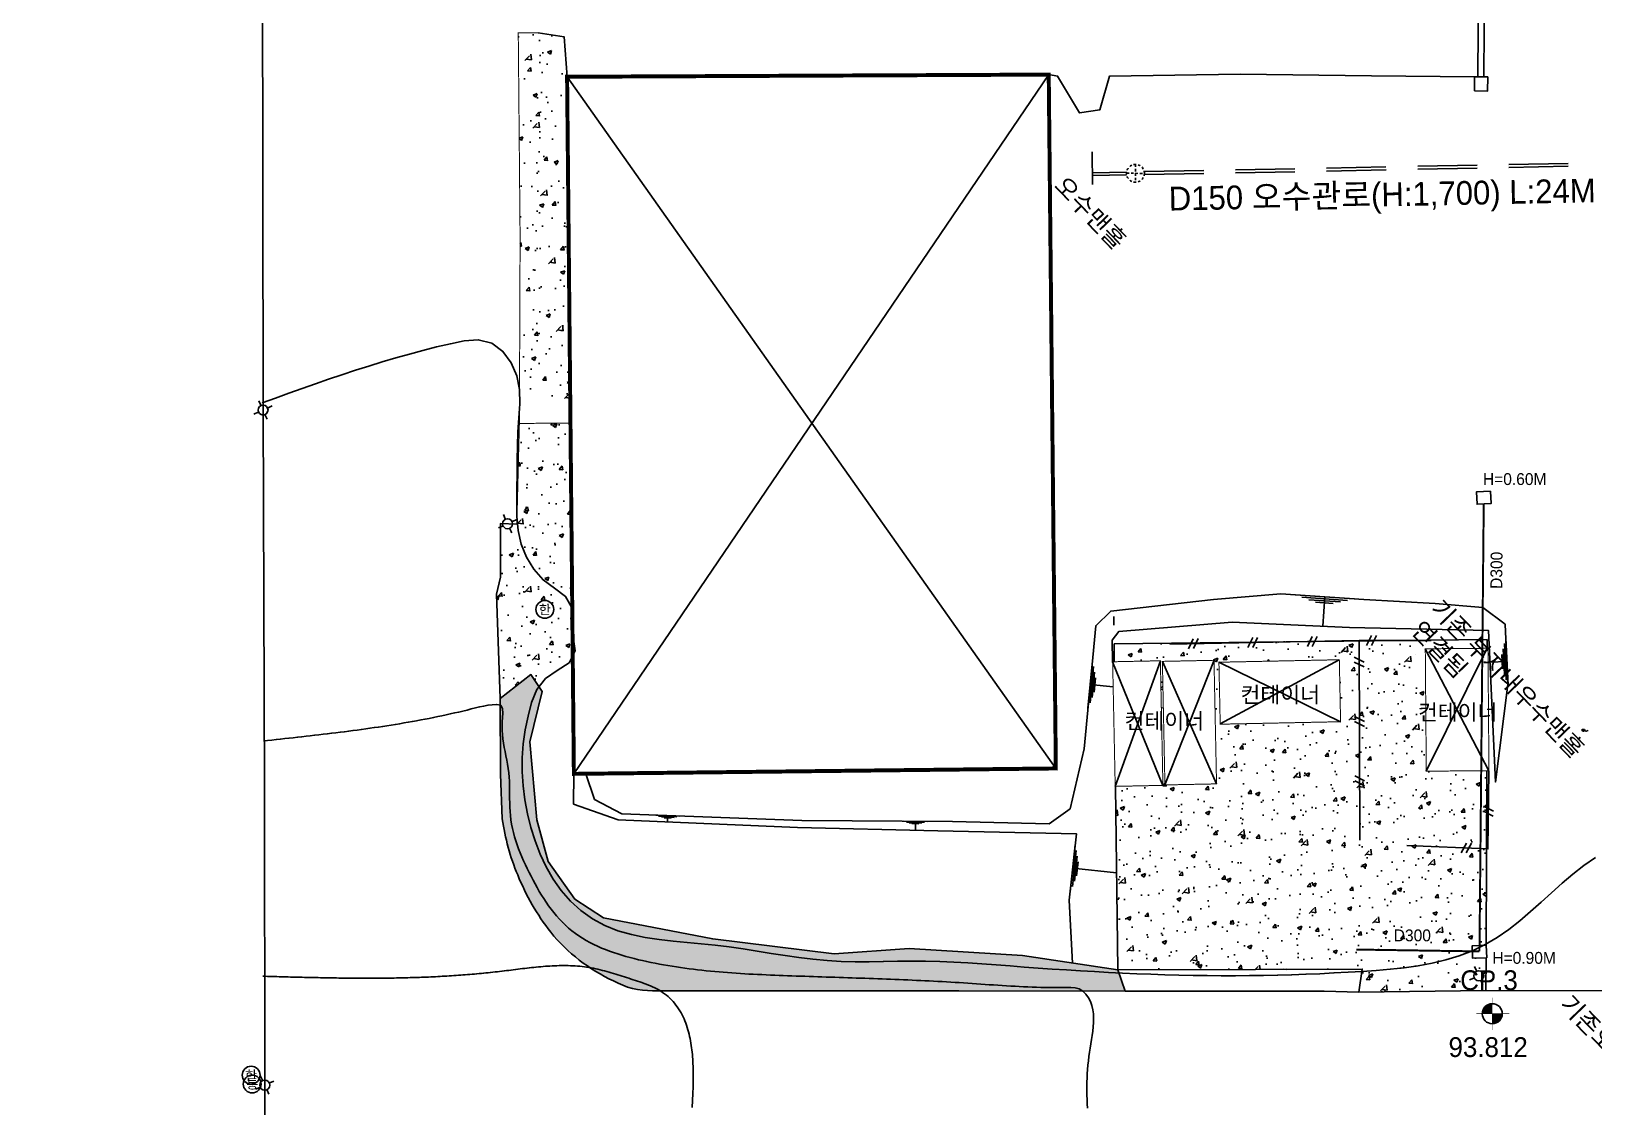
# Model space of a CAD drawing. Header units: millimetres. Extents: x 215164 to 215376, y 463028 to 463188.
# Drawn here: x 215164.7 to 215243.6, y 463064.2 to 463118.6 of the extents above; entities that cross this region are included whole.
import ezdxf
from ezdxf.enums import TextEntityAlignment as Align

# ---------------------------------------------------------------- set-up
doc = ezdxf.new("R2010")
doc.units = ezdxf.units.MM
doc.header["$MEASUREMENT"] = 0
for name, pattern in [('DASHED2', [0.375, 0.25, -0.125]), ('HIDDEN2', [0.1875, 0.125, -0.0625]), ('HIDDEN_2', [4.6, 3, -1.6])]:
    doc.linetypes.add(name, pattern=pattern)
for name, color, linetype in [('1M(48)', 252, 'Continuous'), ("CON'C(31)", 252, 'Continuous'), ('HID', 3, 'HIDDEN2'), ('TEX', 4, 'Continuous'), ('TEXT', 252, 'Continuous'), ('WALL', 2, 'Continuous'), ('가로등(32)', 252, 'Continuous'), ('경사면(8)', 252, 'Continuous'), ('도근점(1)', 252, 'Continuous'), ('도시가스맨홀(50)', 50, 'Continuous'), ('아스팔트도로(1)', 252, 'Continuous'), ('오수관로', 4, 'HIDDEN_2'), ('우수맨홀(42)', 42, 'Continuous'), ('조경석해치(8)', 252, 'Continuous'), ('조립식건물(40)', 252, 'Continuous'), ('컨테이너(4)', 252, 'Continuous'), ('콘크리트수로(5)', 252, 'Continuous'), ('통신맨홀(4)', 4, 'Continuous'), ('한전맨홀(1)', 1, 'Continuous'), ('휀스(70)', 252, 'Continuous')]:
    doc.layers.add(name, color=color, linetype=linetype)
doc.styles.add('돋음', font='Dotum.ttf')
doc.styles.add('돋음체', font='DotumChe.TTF')
pattern_1 = [(50, (0, 0), (2.151780548, -0.188256405), [0.225, -2.475]), (355, (0, 0), (-0.416254001, 2.256576401), [0.18, -1.98]), (100.45144446, (0.1793, -0.0157), (1.73552654, 2.068319973), [0.191220576, -2.103426336]), (46.1842, (0, 0.6), (3.201723992, -0.496557842), [0.3375, -3.7125]), (96.6356355, (0.2668, 0.5586), (2.803985837, 2.922355802), [0.286831026, -3.15514128]), (351.184164, (0, 0.6), (2.803985835, 2.9223558), [0.27, -2.970000003]), (21, (0.3, 0.45), (1.7907211564, -1.207856672), [0.225, -2.475]), (326, (0.3, 0.45), (0.729945996, 2.175450135), [0.18, -1.98]), (71.45144474, (0.4492, 0.3493), (2.52066713, 0.967593458), [0.19122057, -2.103426336]), (37.5, (0, 0), (0.036479566, 0.9986815615), [0, -1.956, 0, -2.01, 0, -1.9875]), (7.5, (0, 0), (0.7892086123, 1.1832351356), [0, -1.146, 0, -1.911, 0, -0.7575]), (327.5, (-0.669, 0), (1.6014673085, -0.0676646152), [0, -0.75, 0, -2.34, 0, -3.105]), (317.5, (-0.969, 0), (1.749558508, 0.300314947), [0, -0.975, 0, -1.554, 0, -2.205])]

# ---------------------------------------------------------------- blocks, each defined once
blk = doc.blocks.new('P')
at = {"layer": '휀스(70)', "linetype": 'Continuous'}
for points in [[(-0.25, -0.25), (0, 0.25)], [(0, -0.25), (0.25, 0.25)]]:
    blk.add_lwpolyline(points, dxfattribs=at)
blk = doc.blocks.new('F')
at = {"layer": '가로등(32)'}
for p, q in [((-0.19, 0.42), (-0.35, 0.77)), ((0.42, 0.19), (0.77, 0.35)), ((-0.42, -0.19), (-0.77, -0.35)), ((0.19, -0.42), (0.35, -0.77))]:
    blk.add_line(p, q, dxfattribs=at)
blk.add_circle((0, 0), 0.42, dxfattribs=at)
blk = doc.blocks.new('e-')
at = {"layer": '한전맨홀(1)'}
blk.add_circle((0, 0), 0.75, dxfattribs=at)
at = {"layer": '한전맨홀(1)', "style": '돋음체'}
blk.add_text('한', height=0.8, rotation=0.4266, dxfattribs=at).set_placement((0, 0), align=Align.MIDDLE)
blk = doc.blocks.new('t-')
at = {"layer": '통신맨홀(4)'}
blk.add_circle((0, 0), 0.75, dxfattribs=at)
at = {"layer": '통신맨홀(4)', "style": '돋음체'}
blk.add_text('통', height=0.8, dxfattribs=at).set_placement((0.01, 0.01), align=Align.MIDDLE)
blk = doc.blocks.new('A$C483728D8')
at = {"layer": '도근점(1)', "const_width": 0.02}
for points in [[(0.803, 0), (0.803, 1.635)], [(1.659, 0.822), (0, 0.822)]]:
    blk.add_lwpolyline(points, dxfattribs=at)
at = {"layer": '도근점(1)', "const_width": 0.506}
for points in [[(0.803, 1.075, 0.414214), (0.55, 0.822, 1)], [(0.803, 0.569, 0.414214), (1.056, 0.822, 1)]]:
    blk.add_lwpolyline(points, format="xyb", dxfattribs=at)
at = {"layer": '도근점(1)'}
blk.add_circle((0.803, 0.822), 0.506, dxfattribs=at)
blk = doc.blocks.new('A$C3eb1137b')
at = {"color": 210}
blk.add_ellipse((22.342, -28.34), major_axis=(-0.0749, -0.0008), ratio=0.639371, dxfattribs=at)
blk.add_ellipse((22.492, -28.339), major_axis=(-0.0749, -0.0008), ratio=0.639371, start_param=0, end_param=3.138705, dxfattribs=at)
at = {"layer": 'HID'}
for p, q in [((-0.45, 0.012), (0.45, -0.012)), ((0.012, 0.45), (-0.012, -0.45))]:
    blk.add_line(p, q, dxfattribs=at)
at = {"layer": 'HID', "color": 2}
blk.add_circle((0, 0), 0.45, dxfattribs=at)
at = {"layer": 'WALL'}
blk.add_line((-2.185, 1.111), (-2.168, -0.537), dxfattribs=at)
at = {"layer": '오수관로'}
for p, q in [((-2.174, 0.053), (-0.451, 0.07)), ((0.449, 0.08), (23.374, 0.314)), ((0.451, -0.07), (23.376, 0.164)), ((-2.173, -0.097), (-0.449, -0.08))]:
    blk.add_line(p, q, dxfattribs=at)
at = {"layer": 'TEX', "color": 1, "ltscale": 1.2, "style": '돋음'}
for s, p in [('오수맨홀', (-4.169, -0.633)), ('기존 부지내우수맨홀', (14.613, -22.192)), ('연결됨', (13.642, -23.256)), ('기존오수맨홀', (20.957, -42.219))]:
    blk.add_text(s, height=0.9, rotation=313.42948, dxfattribs=at).set_placement(p)
at = {"layer": 'TEXT', "color": 3, "style": '돋음'}
blk.add_text('D150 오수관로(H:1,700) L:24M', height=1.2, rotation=0.58568, dxfattribs=at).set_placement((1.674, -1.899))

msp = doc.modelspace()

# ---------------------------------------------------------------- hatches: boundary and pattern name
at = {"layer": "CON'C(31)"}
h = msp.add_hatch(dxfattribs=at)
h.set_pattern_fill('AR-CONC', color=256, scale=0.3)
h.set_pattern_definition(pattern_1)
h.paths.add_polyline_path([(215191.776, 463116.254), (215191.636, 463118.27), (215190.317, 463118.473), (215189.311, 463118.472), (215189.334, 463115.967), (215189.404, 463108.146), (215189.374, 463100.47), (215189.378, 463100.453), (215189.382, 463100), (215191.934, 463100)])
h.paths.add_polyline_path([(215191.946, 463098.769), (215189.368, 463098.744), (215189.247, 463093.891), (215189.299, 463093.345), (215189.464, 463092.653), (215189.728, 463091.993), (215190.095, 463091.385), (215190.567, 463090.853), (215191.133, 463090.423), (215191.703, 463089.998), (215192.038, 463089.391)])
h.paths.add_polyline_path([(215191.703, 463089.998), (215191.133, 463090.423), (215190.567, 463090.853), (215190.095, 463091.385), (215189.728, 463091.993), (215189.464, 463092.653), (215189.299, 463093.345), (215189.247, 463093.891), (215189.241, 463093.665), (215189.023, 463093.672, -1), (215188.52, 463093.688), (215188.411, 463093.691), (215188.411, 463090.989), (215188.211, 463090.132), (215188.406, 463084.856), (215189.953, 463086.063), (215190.357, 463085.45), (215190.69, 463085.872), (215191.279, 463086.27), (215191.878, 463086.653), (215192.061, 463087.017), (215192.038, 463089.391)])
h.paths.add_polyline_path([(215191.102, 463089.355, -1), (215190.202, 463089.355, -1)], flags=16)
h.paths.add_polyline_path([(215190.19, 463088.941), (215191.119, 463088.947), (215191.113, 463089.77), (215190.184, 463089.763)], flags=24)
h = msp.add_hatch(dxfattribs=at)
h.set_pattern_fill('AR-CONC', color=256, scale=0.3)
h.set_pattern_definition(pattern_1)
h.paths.add_polyline_path([(215231.915, 463071.192), (215231.74, 463070.025), (215238.159, 463070.113), (215238.05, 463070.851, -0.998051), (215237.546, 463070.852, -0.806707), (215238.027, 463070.956), (215238.162, 463071.018), (215238.165, 463071.763), (215237.487, 463071.736), (215237.463, 463072.362), (215238.168, 463072.39), (215238.202, 463081.209), (215235.15, 463081.184), (215235.1, 463087.365), (215238.226, 463087.39), (215238.228, 463087.828), (215228.174, 463087.715), (215223.517, 463087.626), (215223.397, 463087.373), (215223.147, 463087.369), (215222.019, 463087.646), (215219.387, 463087.616), (215219.397, 463086.712), (215221.726, 463086.76), (215221.855, 463080.468), (215219.468, 463080.419), (215219.572, 463071.144), (215226.523, 463071.164)])
h.paths.add_polyline_path([(215224.562, 463080.543), (215221.956, 463080.49), (215221.828, 463086.73), (215224.434, 463086.784)], flags=16)
h.paths.add_polyline_path([(215224.747, 463083.557), (215224.682, 463086.687), (215230.76, 463086.812), (215230.824, 463083.682)], flags=16)
h.paths.add_polyline_path([(215236.598, 463069.833), (215240.351, 463069.833), (215240.351, 463071.415), (215236.598, 463071.415)], flags=9)
h.paths.add_polyline_path([(215234.261, 463083.426), (215239.205, 463083.426), (215239.205, 463084.918), (215234.261, 463084.918)], flags=9)
h.paths.add_polyline_path([(215225.305, 463084.31), (215230.249, 463084.31), (215230.249, 463085.802), (215225.305, 463085.802)], flags=8)
h.paths.add_polyline_path([(215219.451, 463082.984), (215224.394, 463082.984), (215224.394, 463084.476), (215219.451, 463084.476)], flags=25)
at = {"layer": '조경석해치(8)'}
h = msp.add_hatch(dxfattribs=at)
h.set_pattern_fill('GRAVEL', color=256, scale=2)
h.set_pattern_definition([(228.012787504, (1.44, 2), (-16, -18), [0.269072, -26.638176094]), (184.969740728, (1.26, 1.8), (24, 2), [0.461736, -45.7118495225]), (132.510447078, (0.8, 1.76), (20, -22), [0.325576, -32.232065192]), (267.273689006, (0.02, 1.26), (2, 40), [0.420476, -41.627116083]), (292.833654178, (0, 0.84), (-10, 24), [0.41231, -40.818746256]), (357.273689006, (0.16, 0.46), (-40, 2), [0.420476, -41.627116083]), (37.694240467, (0.58, 0.44), (-26, -20), [0.556058, -55.049697098]), (72.255328375, (1.02, 0.78), (14, 44), [0.524976, -51.972642994]), (121.429565615, (1.18, 1.28), (-16, 26), [0.4219, -41.7681462195]), (175.23635831, (0.96, 1.64), (22, -2), [0.481664, -23.6015251576]), (222.397437798, (0.48, 1.68), (-24, -22), [0.622896, -61.6667500096]), (138.814074834, (2, 1.24), (-14, 12), [0.212602, -21.0476896255]), (171.46923439, (1.84, 1.38), (26, -4), [0.404474, -40.043022832]), (225, (1.44, 1.44), (-2e-16, -2), [0.282842, -2.545585125]), (203.198590514, (1.3, 1.68), (10, 4), [0.152316, -15.079230212]), (291.80140949, (1.16, 1.62), (-2, 6), [0.215406, -10.554923614]), (30.96375653, (1.24, 1.42), (6, 4), [0.349858, -11.31204579]), (161.56505118, (1.54, 1.6), (4, -2), [0.252982, -6.07157332]), (16.389540334, (0, 1.62), (20, 6), [0.3544, -35.085690293]), (70.346175942, (0.34, 1.72), (-8.000000000002, -22.000000000007), [0.297322, -29.434815495]), (293.198590514, (1.54, 2), (-4, 10), [0.30463, -14.926916212]), (343.610459666, (1.66, 1.72), (-20, 6), [0.3544, -35.085690293]), (339.44395478, (0, 0.38), (-10, 4), [0.34176, -16.746247491]), (294.77514057, (0.32, 0.26), (-10, 22), [0.286356, -28.3492861266]), (66.801409486, (1.56, 0), (4, 10), [0.30463, -14.926916212]), (17.354024636, (1.68, 0.28), (-26, -8), [0.335262, -33.1908472285]), (69.44395478, (0.58, 0), (-4, -10), [0.17088, -16.917127491]), (101.30993247, (1.44, 0), (-2, 8), [0.10198, -10.096059027]), (165.96375653, (1.42, 0.1), (6, -2), [0.41231, -7.833901251]), (186.009005957, (1.02, 0.2), (20, 2), [0.3821, -37.827846349]), (303.69006753, (1.24, 1.24), (-2, 4), [0.288444, -6.922658551]), (353.157226587, (1.4, 1), (34, -4), [0.503588, -49.855125248]), (60.9453959, (1.9, 0.94), (-8, -14), [0.205912, -20.385348282]), (90, (2, 1.12), (-2, 2), [0.12, -1.88]), (120.256437164, (0.98, 0.26), (8, -14), [0.277848, -27.507039979]), (48.012787504, (0.84, 0.5), (16, 18), [0.538144, -26.369104094]), (0, (1.2, 0.9), (2, 2), [0.52, -1.48]), (325.30484647, (1.72, 0.9), (20, -14), [0.316228, -31.306548602]), (254.0546041, (1.98, 0.72), (-2, -8), [0.291204, -14.2690157786]), (207.645975364, (1.9, 0.44), (-38, -20), [0.47413, -46.9389483645]), (175.42607874, (1.48, 0.22), (-26, 2), [0.501598, -49.658146816])])
h.paths.add_polyline_path([(215199.133, 463072.71), (215193.621, 463073.778), (215192.171, 463074.714), (215190.827, 463076.617), (215190.251, 463078.723), (215189.89, 463082.664), (215190.518, 463085.205), (215189.953, 463086.063), (215188.406, 463084.856), (215188.421, 463081.032), (215188.507, 463078.779, 0.065565), (215189.283, 463075.947, 0.069065), (215190.949, 463073.053, 0.113814), (215194.117, 463070.595, 0.13394), (215196.095, 463070.097), (215197.071, 463070.097), (215202.828, 463070.096), (215211.55, 463070.096), (215219.948, 463070.072), (215219.572, 463071.144), (215214.765, 463071.87), (215209.047, 463072.23), (215205.265, 463071.968)])

# ---------------------------------------------------------------- linework, layer by layer
at = {"layer": '1M(48)'}
for points, elevation in [([(215176.387, 463099.785), (215177.056, 463100.028), (215177.056, 463100.028), (215177.726, 463100.269), (215177.726, 463100.269), (215178.396, 463100.509), (215178.396, 463100.509), (215179.067, 463100.746), (215179.067, 463100.746), (215179.739, 463100.979), (215179.739, 463100.979), (215180.413, 463101.208), (215180.413, 463101.208), (215181.089, 463101.431), (215181.089, 463101.431), (215181.767, 463101.647), (215181.767, 463101.647), (215182.447, 463101.857), (215182.447, 463101.857), (215183.13, 463102.058), (215183.13, 463102.058), (215183.815, 463102.251), (215183.815, 463102.251), (215184.502, 463102.435), (215184.502, 463102.435), (215185.192, 463102.609), (215185.192, 463102.609), (215185.884, 463102.774), (215185.884, 463102.774), (215186.581, 463102.919), (215186.581, 463102.919), (215187.289, 463102.975), (215187.289, 463102.975), (215187.975, 463102.808), (215187.975, 463102.808), (215188.538, 463102.378), (215188.538, 463102.378), (215188.951, 463101.801), (215188.951, 463101.801), (215189.232, 463101.148), (215189.232, 463101.148), (215189.378, 463100.453), (215189.378, 463100.453), (215189.384, 463099.742), (215189.384, 463099.742), (215189.334, 463099.032), (215189.334, 463099.032), (215189.293, 463098.322), (215189.293, 463098.322), (215189.269, 463097.611), (215189.269, 463097.611), (215189.256, 463096.899), (215189.256, 463096.899), (215189.25, 463096.188), (215189.25, 463096.188), (215189.244, 463095.476), (215189.244, 463095.476), (215189.233, 463094.764), (215189.233, 463094.764), (215189.231, 463094.053), (215189.231, 463094.053), (215189.299, 463093.345), (215189.299, 463093.345), (215189.464, 463092.653), (215189.464, 463092.653), (215189.728, 463091.993), (215189.728, 463091.993), (215190.095, 463091.385), (215190.095, 463091.385), (215190.567, 463090.853), (215190.567, 463090.853), (215191.133, 463090.423), (215191.133, 463090.423), (215191.703, 463089.998), (215191.703, 463089.998), (215192.041, 463089.385), (215192.041, 463089.385), (215192.081, 463088.677), (215192.081, 463088.677), (215192.086, 463087.966), (215192.086, 463087.966), (215192.184, 463087.262), (215192.184, 463087.262), (215191.878, 463086.653), (215191.878, 463086.653), (215191.279, 463086.27), (215191.279, 463086.27), (215190.69, 463085.872), (215190.69, 463085.872), (215190.251, 463085.317), (215190.251, 463085.317), (215189.987, 463084.657), (215189.987, 463084.657), (215189.811, 463083.968), (215189.811, 463083.968), (215189.665, 463083.272), (215189.665, 463083.272), (215189.555, 463082.569), (215189.555, 463082.569), (215189.501, 463081.859), (215189.501, 463081.859), (215189.503, 463081.148), (215189.503, 463081.148), (215189.554, 463080.438), (215189.554, 463080.438), (215189.649, 463079.733), (215189.649, 463079.733), (215189.783, 463079.034), (215189.783, 463079.034), (215189.953, 463078.343), (215189.953, 463078.343), (215190.162, 463077.663), (215190.162, 463077.663), (215190.415, 463076.998), (215190.415, 463076.998), (215190.716, 463076.353), (215190.716, 463076.353), (215191.07, 463075.736), (215191.07, 463075.736), (215191.481, 463075.155), (215191.481, 463075.155), (215191.95, 463074.62), (215191.95, 463074.62), (215192.478, 463074.144), (215192.478, 463074.144), (215193.058, 463073.733), (215193.058, 463073.733), (215193.683, 463073.393), (215193.683, 463073.393), (215194.343, 463073.127), (215194.343, 463073.127), (215195.026, 463072.928), (215195.026, 463072.928), (215195.722, 463072.783), (215195.722, 463072.783), (215196.426, 463072.678), (215196.426, 463072.678), (215197.134, 463072.6), (215197.134, 463072.6), (215197.842, 463072.535), (215197.842, 463072.535), (215198.551, 463072.472), (215198.551, 463072.472), (215199.259, 463072.399), (215199.259, 463072.399), (215199.965, 463072.308), (215199.965, 463072.308), (215200.669, 463072.205), (215200.669, 463072.205), (215201.372, 463072.094), (215201.372, 463072.094), (215202.075, 463071.981), (215202.075, 463071.981), (215202.778, 463071.872), (215202.778, 463071.872), (215203.482, 463071.771), (215203.482, 463071.771), (215204.189, 463071.685), (215204.189, 463071.685), (215204.897, 463071.619), (215204.897, 463071.619), (215205.608, 463071.579), (215205.608, 463071.579), (215206.319, 463071.563), (215206.319, 463071.563), (215207.031, 463071.564), (215207.031, 463071.564), (215207.742, 463071.574), (215207.742, 463071.574), (215208.454, 463071.587), (215208.454, 463071.587), (215209.166, 463071.594), (215209.166, 463071.594), (215209.877, 463071.589), (215209.877, 463071.589), (215210.589, 463071.571), (215210.589, 463071.571), (215211.3, 463071.54), (215211.3, 463071.54), (215212.01, 463071.501), (215212.01, 463071.501), (215212.72, 463071.454), (215212.72, 463071.454), (215213.43, 463071.403), (215213.43, 463071.403), (215214.14, 463071.349), (215214.14, 463071.349), (215214.849, 463071.295), (215214.849, 463071.295), (215215.559, 463071.243), (215215.559, 463071.243), (215216.269, 463071.194), (215216.269, 463071.194), (215216.979, 463071.147), (215216.979, 463071.147), (215217.689, 463071.103), (215217.689, 463071.103), (215218.4, 463071.062), (215218.4, 463071.062), (215219.11, 463071.024), (215219.11, 463071.024), (215219.821, 463070.989), (215219.821, 463070.989), (215220.532, 463070.958), (215220.532, 463070.958), (215221.243, 463070.93), (215221.243, 463070.93), (215221.955, 463070.906), (215221.955, 463070.906), (215222.666, 463070.887), (215222.666, 463070.887), (215223.377, 463070.871), (215223.377, 463070.871), (215224.089, 463070.861), (215224.089, 463070.861), (215224.801, 463070.854), (215224.801, 463070.854), (215225.512, 463070.853), (215225.512, 463070.853), (215226.224, 463070.858), (215226.224, 463070.858), (215226.936, 463070.867), (215226.936, 463070.867), (215227.647, 463070.882), (215227.647, 463070.882), (215228.358, 463070.903), (215228.358, 463070.903), (215229.07, 463070.928), (215229.07, 463070.928), (215229.781, 463070.958), (215229.781, 463070.958), (215230.491, 463070.993), (215230.491, 463070.993), (215231.202, 463071.031), (215231.202, 463071.031), (215231.912, 463071.074), (215231.912, 463071.074), (215232.622, 463071.122), (215232.622, 463071.122), (215233.332, 463071.18), (215233.332, 463071.18), (215234.039, 463071.255), (215234.039, 463071.255), (215234.744, 463071.354), (215234.744, 463071.354), (215235.444, 463071.484), (215235.444, 463071.484), (215236.135, 463071.651), (215236.135, 463071.651), (215236.815, 463071.86), (215236.815, 463071.86), (215237.479, 463072.116), (215237.479, 463072.116), (215238.121, 463072.424), (215238.121, 463072.424), (215238.733, 463072.785), (215238.733, 463072.785), (215239.317, 463073.192), (215239.317, 463073.192), (215239.877, 463073.632), (215239.877, 463073.632), (215240.418, 463074.094), (215240.418, 463074.094), (215240.947, 463074.569), (215240.947, 463074.569), (215241.473, 463075.049), (215241.473, 463075.049), (215242.003, 463075.524), (215242.003, 463075.524), (215242.545, 463075.986), (215242.545, 463075.986), (215243.105, 463076.425), (215243.105, 463076.425), (215243.689, 463076.83)], 94), ([(215176.443, 463082.711), (215176.658, 463082.734), (215176.658, 463082.734), (215176.874, 463082.757), (215176.874, 463082.757), (215177.09, 463082.781), (215177.09, 463082.781), (215177.305, 463082.804), (215177.305, 463082.804), (215177.521, 463082.827), (215177.521, 463082.827), (215177.736, 463082.851), (215177.736, 463082.851), (215177.952, 463082.875), (215177.952, 463082.875), (215178.168, 463082.899), (215178.168, 463082.899), (215178.383, 463082.923), (215178.383, 463082.923), (215178.599, 463082.947), (215178.599, 463082.947), (215178.814, 463082.972), (215178.814, 463082.972), (215179.029, 463082.996), (215179.029, 463082.996), (215179.245, 463083.021), (215179.245, 463083.021), (215179.46, 463083.047), (215179.46, 463083.047), (215179.676, 463083.072), (215179.676, 463083.072), (215179.891, 463083.098), (215179.891, 463083.098), (215180.106, 463083.125), (215180.106, 463083.125), (215180.321, 463083.152), (215180.321, 463083.152), (215180.536, 463083.179), (215180.536, 463083.179), (215180.752, 463083.207), (215180.752, 463083.207), (215180.967, 463083.235), (215180.967, 463083.235), (215181.181, 463083.263), (215181.181, 463083.263), (215181.396, 463083.293), (215181.396, 463083.293), (215181.611, 463083.322), (215181.611, 463083.322), (215181.826, 463083.353), (215181.826, 463083.353), (215182.041, 463083.384), (215182.041, 463083.384), (215182.255, 463083.415), (215182.255, 463083.415), (215182.47, 463083.447), (215182.47, 463083.447), (215182.684, 463083.48), (215182.684, 463083.48), (215182.898, 463083.514), (215182.898, 463083.514), (215183.112, 463083.548), (215183.112, 463083.548), (215183.326, 463083.583), (215183.326, 463083.583), (215183.54, 463083.619), (215183.54, 463083.619), (215183.754, 463083.656), (215183.754, 463083.656), (215183.967, 463083.694), (215183.967, 463083.694), (215184.181, 463083.732), (215184.181, 463083.732), (215184.394, 463083.771), (215184.394, 463083.771), (215184.607, 463083.812), (215184.607, 463083.812), (215184.82, 463083.853), (215184.82, 463083.853), (215185.033, 463083.895), (215185.033, 463083.895), (215185.245, 463083.939), (215185.245, 463083.939), (215185.458, 463083.983), (215185.458, 463083.983), (215185.67, 463084.028), (215185.67, 463084.028), (215185.881, 463084.075), (215185.881, 463084.075), (215186.093, 463084.123), (215186.093, 463084.123), (215186.304, 463084.172), (215186.304, 463084.172), (215186.515, 463084.222), (215186.515, 463084.222), (215186.726, 463084.273), (215186.726, 463084.273), (215186.936, 463084.326), (215186.936, 463084.326), (215187.146, 463084.379), (215187.146, 463084.379), (215187.357, 463084.43), (215187.357, 463084.43), (215187.569, 463084.475), (215187.569, 463084.475), (215187.783, 463084.512), (215187.783, 463084.512), (215187.998, 463084.539), (215187.998, 463084.539), (215188.214, 463084.554), (215188.214, 463084.554), (215188.424, 463084.514), (215188.424, 463084.514), (215188.523, 463084.328), (215188.523, 463084.328), (215188.534, 463084.112), (215188.534, 463084.112), (215188.52, 463083.896), (215188.52, 463083.896), (215188.505, 463083.679), (215188.505, 463083.679), (215188.499, 463083.463), (215188.499, 463083.463), (215188.502, 463083.246), (215188.502, 463083.246), (215188.515, 463083.029), (215188.515, 463083.029), (215188.537, 463082.813), (215188.537, 463082.813), (215188.567, 463082.599), (215188.567, 463082.599), (215188.604, 463082.385), (215188.604, 463082.385), (215188.646, 463082.172), (215188.646, 463082.172), (215188.69, 463081.96), (215188.69, 463081.96), (215188.734, 463081.748), (215188.734, 463081.748), (215188.775, 463081.535), (215188.775, 463081.535), (215188.809, 463081.321), (215188.809, 463081.321), (215188.835, 463081.105), (215188.835, 463081.105), (215188.852, 463080.889), (215188.852, 463080.889), (215188.862, 463080.673), (215188.862, 463080.673), (215188.868, 463080.456), (215188.868, 463080.456), (215188.871, 463080.239), (215188.871, 463080.239), (215188.873, 463080.022), (215188.873, 463080.022), (215188.876, 463079.805), (215188.876, 463079.805), (215188.88, 463079.588), (215188.88, 463079.588), (215188.887, 463079.372), (215188.887, 463079.372), (215188.899, 463079.155), (215188.899, 463079.155), (215188.917, 463078.939), (215188.917, 463078.939), (215188.943, 463078.724), (215188.943, 463078.724), (215188.977, 463078.51), (215188.977, 463078.51), (215189.019, 463078.297), (215189.019, 463078.297), (215189.069, 463078.086), (215189.069, 463078.086), (215189.125, 463077.876), (215189.125, 463077.876), (215189.188, 463077.669), (215189.188, 463077.669), (215189.256, 463077.463), (215189.256, 463077.463), (215189.33, 463077.259), (215189.33, 463077.259), (215189.409, 463077.057), (215189.409, 463077.057), (215189.492, 463076.857), (215189.492, 463076.857), (215189.579, 463076.658), (215189.579, 463076.658), (215189.669, 463076.461), (215189.669, 463076.461), (215189.762, 463076.265), (215189.762, 463076.265), (215189.858, 463076.07), (215189.858, 463076.07), (215189.956, 463075.877), (215189.956, 463075.877), (215190.056, 463075.684), (215190.056, 463075.684), (215190.158, 463075.493), (215190.158, 463075.493), (215190.264, 463075.304), (215190.264, 463075.304), (215190.372, 463075.116), (215190.372, 463075.116), (215190.484, 463074.931), (215190.484, 463074.931), (215190.6, 463074.747), (215190.6, 463074.747), (215190.72, 463074.566), (215190.72, 463074.566), (215190.844, 463074.389), (215190.844, 463074.389), (215190.973, 463074.214), (215190.973, 463074.214), (215191.106, 463074.043), (215191.106, 463074.043), (215191.245, 463073.876), (215191.245, 463073.876), (215191.389, 463073.714), (215191.389, 463073.714), (215191.538, 463073.557), (215191.538, 463073.557), (215191.693, 463073.405), (215191.693, 463073.405), (215191.854, 463073.26), (215191.854, 463073.26), (215192.021, 463073.121), (215192.021, 463073.121), (215192.193, 463072.99), (215192.193, 463072.99), (215192.371, 463072.865), (215192.371, 463072.865), (215192.553, 463072.748), (215192.553, 463072.748), (215192.739, 463072.637), (215192.739, 463072.637), (215192.929, 463072.532), (215192.929, 463072.532), (215193.122, 463072.433), (215193.122, 463072.433), (215193.318, 463072.341), (215193.318, 463072.341), (215193.517, 463072.253), (215193.517, 463072.253), (215193.717, 463072.171), (215193.717, 463072.171), (215193.92, 463072.094), (215193.92, 463072.094), (215194.124, 463072.021), (215194.124, 463072.021), (215194.33, 463071.953), (215194.33, 463071.953), (215194.537, 463071.889), (215194.537, 463071.889), (215194.745, 463071.828), (215194.745, 463071.828), (215194.955, 463071.771), (215194.955, 463071.771), (215195.164, 463071.716), (215195.164, 463071.716), (215195.375, 463071.665), (215195.375, 463071.665), (215195.586, 463071.616), (215195.586, 463071.616), (215195.798, 463071.57), (215195.798, 463071.57), (215196.01, 463071.525), (215196.01, 463071.525), (215196.223, 463071.483), (215196.223, 463071.483), (215196.436, 463071.442), (215196.436, 463071.442), (215196.649, 463071.403), (215196.649, 463071.403), (215196.863, 463071.366), (215196.863, 463071.366), (215197.077, 463071.331), (215197.077, 463071.331), (215197.291, 463071.297), (215197.291, 463071.297), (215197.506, 463071.265), (215197.506, 463071.265), (215197.721, 463071.235), (215197.721, 463071.235), (215197.936, 463071.206), (215197.936, 463071.206), (215198.151, 463071.179), (215198.151, 463071.179), (215198.366, 463071.154), (215198.366, 463071.154), (215198.582, 463071.129), (215198.582, 463071.129), (215198.797, 463071.106), (215198.797, 463071.106), (215199.013, 463071.085), (215199.013, 463071.085), (215199.229, 463071.065), (215199.229, 463071.065), (215199.445, 463071.046), (215199.445, 463071.046), (215199.661, 463071.028), (215199.661, 463071.028), (215199.877, 463071.011), (215199.877, 463071.011), (215200.093, 463070.995), (215200.093, 463070.995), (215200.31, 463070.98), (215200.31, 463070.98), (215200.526, 463070.966), (215200.526, 463070.966), (215200.743, 463070.953), (215200.743, 463070.953), (215200.959, 463070.941), (215200.959, 463070.941), (215201.176, 463070.929), (215201.176, 463070.929), (215201.392, 463070.918), (215201.392, 463070.918), (215201.609, 463070.908), (215201.609, 463070.908), (215201.826, 463070.898), (215201.826, 463070.898), (215202.042, 463070.889), (215202.042, 463070.889), (215202.259, 463070.88), (215202.259, 463070.88), (215202.476, 463070.871), (215202.476, 463070.871), (215202.692, 463070.863), (215202.692, 463070.863), (215202.909, 463070.855), (215202.909, 463070.855), (215203.126, 463070.847), (215203.126, 463070.847), (215203.342, 463070.84), (215203.342, 463070.84), (215203.559, 463070.832), (215203.559, 463070.832), (215203.776, 463070.824), (215203.776, 463070.824), (215203.993, 463070.817), (215203.993, 463070.817), (215204.209, 463070.81), (215204.209, 463070.81), (215204.426, 463070.802), (215204.426, 463070.802), (215204.643, 463070.795), (215204.643, 463070.795), (215204.86, 463070.788), (215204.86, 463070.788), (215205.076, 463070.781), (215205.076, 463070.781), (215205.293, 463070.774), (215205.293, 463070.774), (215205.51, 463070.767), (215205.51, 463070.767), (215205.727, 463070.759), (215205.727, 463070.759), (215205.943, 463070.752), (215205.943, 463070.752), (215206.16, 463070.745), (215206.16, 463070.745), (215206.377, 463070.738), (215206.377, 463070.738), (215206.593, 463070.73), (215206.593, 463070.73), (215206.81, 463070.723), (215206.81, 463070.723), (215207.027, 463070.715), (215207.027, 463070.715), (215207.244, 463070.707), (215207.244, 463070.707), (215207.46, 463070.7), (215207.46, 463070.7), (215207.677, 463070.692), (215207.677, 463070.692), (215207.894, 463070.683), (215207.894, 463070.683), (215208.11, 463070.675), (215208.11, 463070.675), (215208.327, 463070.666), (215208.327, 463070.666), (215208.544, 463070.658), (215208.544, 463070.658), (215208.76, 463070.649), (215208.76, 463070.649), (215208.977, 463070.639), (215208.977, 463070.639), (215209.194, 463070.63), (215209.194, 463070.63), (215209.41, 463070.62), (215209.41, 463070.62), (215209.627, 463070.61), (215209.627, 463070.61), (215209.844, 463070.6), (215209.844, 463070.6), (215210.06, 463070.589), (215210.06, 463070.589), (215210.277, 463070.578), (215210.277, 463070.578), (215210.493, 463070.567), (215210.493, 463070.567), (215210.71, 463070.555), (215210.71, 463070.555), (215210.926, 463070.543), (215210.926, 463070.543), (215211.143, 463070.53), (215211.143, 463070.53), (215211.359, 463070.517), (215211.359, 463070.517), (215211.576, 463070.504), (215211.576, 463070.504), (215211.792, 463070.49), (215211.792, 463070.49), (215212.009, 463070.476), (215212.009, 463070.476), (215212.225, 463070.461), (215212.225, 463070.461), (215212.441, 463070.446), (215212.441, 463070.446), (215212.658, 463070.431), (215212.658, 463070.431), (215212.874, 463070.416), (215212.874, 463070.416), (215213.09, 463070.401), (215213.09, 463070.401), (215213.307, 463070.387), (215213.307, 463070.387), (215213.523, 463070.372), (215213.523, 463070.372), (215213.74, 463070.358), (215213.74, 463070.358), (215213.956, 463070.345), (215213.956, 463070.345), (215214.172, 463070.332), (215214.172, 463070.332), (215214.389, 463070.32), (215214.389, 463070.32), (215214.606, 463070.308), (215214.606, 463070.308), (215214.822, 463070.298), (215214.822, 463070.298), (215215.039, 463070.288), (215215.039, 463070.288), (215215.255, 463070.28), (215215.255, 463070.28), (215215.472, 463070.272), (215215.472, 463070.272), (215215.689, 463070.266), (215215.689, 463070.266), (215215.906, 463070.262), (215215.906, 463070.262), (215216.123, 463070.258), (215216.123, 463070.258), (215216.339, 463070.256), (215216.339, 463070.256), (215216.556, 463070.256), (215216.556, 463070.256), (215216.773, 463070.257), (215216.773, 463070.257), (215216.99, 463070.26), (215216.99, 463070.26), (215217.207, 463070.259), (215217.207, 463070.259), (215217.423, 463070.242), (215217.423, 463070.242), (215217.632, 463070.187), (215217.632, 463070.187), (215217.818, 463070.076), (215217.818, 463070.076), (215217.97, 463069.922), (215217.97, 463069.922), (215218.096, 463069.746), (215218.096, 463069.746), (215218.196, 463069.554), (215218.196, 463069.554), (215218.269, 463069.35), (215218.269, 463069.35), (215218.317, 463069.138), (215218.317, 463069.138), (215218.344, 463068.923), (215218.344, 463068.923), (215218.353, 463068.707), (215218.353, 463068.707), (215218.348, 463068.49), (215218.348, 463068.49), (215218.332, 463068.274), (215218.332, 463068.274), (215218.309, 463068.058), (215218.309, 463068.058), (215218.279, 463067.843), (215218.279, 463067.843), (215218.246, 463067.629), (215218.246, 463067.629), (215218.212, 463067.415), (215218.212, 463067.415), (215218.177, 463067.201), (215218.177, 463067.201), (215218.144, 463066.986), (215218.144, 463066.986), (215218.115, 463066.772), (215218.115, 463066.772), (215218.09, 463066.556), (215218.09, 463066.556), (215218.069, 463066.34), (215218.069, 463066.34), (215218.052, 463066.124), (215218.052, 463066.124), (215218.038, 463065.908), (215218.038, 463065.908), (215218.028, 463065.691), (215218.028, 463065.691), (215218.021, 463065.474), (215218.021, 463065.474), (215218.018, 463065.258), (215218.018, 463065.258), (215218.017, 463065.041), (215218.017, 463065.041), (215218.02, 463064.824), (215218.02, 463064.824), (215218.026, 463064.607), (215218.026, 463064.607), (215218.035, 463064.39), (215218.035, 463064.39), (215218.046, 463064.174)], 93), ([(215176.424, 463070.83), (215176.541, 463070.826), (215176.541, 463070.826), (215176.657, 463070.823), (215176.657, 463070.823), (215176.773, 463070.819), (215176.773, 463070.819), (215176.889, 463070.816), (215176.889, 463070.816), (215177.005, 463070.813), (215177.005, 463070.813), (215177.121, 463070.81), (215177.121, 463070.81), (215177.237, 463070.806), (215177.237, 463070.806), (215177.353, 463070.803), (215177.353, 463070.803), (215177.469, 463070.8), (215177.469, 463070.8), (215177.585, 463070.797), (215177.585, 463070.797), (215177.701, 463070.793), (215177.701, 463070.793), (215177.817, 463070.79), (215177.817, 463070.79), (215177.933, 463070.787), (215177.933, 463070.787), (215178.049, 463070.784), (215178.049, 463070.784), (215178.165, 463070.781), (215178.165, 463070.781), (215178.282, 463070.778), (215178.282, 463070.778), (215178.398, 463070.775), (215178.398, 463070.775), (215178.514, 463070.772), (215178.514, 463070.772), (215178.63, 463070.77), (215178.63, 463070.77), (215178.746, 463070.767), (215178.746, 463070.767), (215178.862, 463070.764), (215178.862, 463070.764), (215178.978, 463070.762), (215178.978, 463070.762), (215179.094, 463070.759), (215179.094, 463070.759), (215179.21, 463070.757), (215179.21, 463070.757), (215179.326, 463070.754), (215179.326, 463070.754), (215179.442, 463070.752), (215179.442, 463070.752), (215179.558, 463070.75), (215179.558, 463070.75), (215179.675, 463070.748), (215179.675, 463070.748), (215179.791, 463070.746), (215179.791, 463070.746), (215179.907, 463070.744), (215179.907, 463070.744), (215180.023, 463070.742), (215180.023, 463070.742), (215180.139, 463070.74), (215180.139, 463070.74), (215180.255, 463070.739), (215180.255, 463070.739), (215180.371, 463070.737), (215180.371, 463070.737), (215180.487, 463070.736), (215180.487, 463070.736), (215180.603, 463070.734), (215180.603, 463070.734), (215180.719, 463070.733), (215180.719, 463070.733), (215180.836, 463070.732), (215180.836, 463070.732), (215180.952, 463070.731), (215180.952, 463070.731), (215181.068, 463070.73), (215181.068, 463070.73), (215181.184, 463070.73), (215181.184, 463070.73), (215181.3, 463070.729), (215181.3, 463070.729), (215181.416, 463070.729), (215181.416, 463070.729), (215181.532, 463070.728), (215181.532, 463070.728), (215181.648, 463070.728), (215181.648, 463070.728), (215181.764, 463070.728), (215181.764, 463070.728), (215181.881, 463070.728), (215181.881, 463070.728), (215181.997, 463070.729), (215181.997, 463070.729), (215182.113, 463070.729), (215182.113, 463070.729), (215182.229, 463070.73), (215182.229, 463070.73), (215182.345, 463070.731), (215182.345, 463070.731), (215182.461, 463070.732), (215182.461, 463070.732), (215182.577, 463070.733), (215182.577, 463070.733), (215182.693, 463070.734), (215182.693, 463070.734), (215182.809, 463070.736), (215182.809, 463070.736), (215182.925, 463070.737), (215182.925, 463070.737), (215183.042, 463070.739), (215183.042, 463070.739), (215183.158, 463070.741), (215183.158, 463070.741), (215183.274, 463070.743), (215183.274, 463070.743), (215183.39, 463070.746), (215183.39, 463070.746), (215183.506, 463070.748), (215183.506, 463070.748), (215183.622, 463070.751), (215183.622, 463070.751), (215183.738, 463070.754), (215183.738, 463070.754), (215183.854, 463070.757), (215183.854, 463070.757), (215183.97, 463070.76), (215183.97, 463070.76), (215184.086, 463070.764), (215184.086, 463070.764), (215184.202, 463070.768), (215184.202, 463070.768), (215184.318, 463070.772), (215184.318, 463070.772), (215184.434, 463070.776), (215184.434, 463070.776), (215184.55, 463070.78), (215184.55, 463070.78), (215184.666, 463070.785), (215184.666, 463070.785), (215184.782, 463070.79), (215184.782, 463070.79), (215184.898, 463070.795), (215184.898, 463070.795), (215185.014, 463070.801), (215185.014, 463070.801), (215185.13, 463070.806), (215185.13, 463070.806), (215185.246, 463070.812), (215185.246, 463070.812), (215185.362, 463070.818), (215185.362, 463070.818), (215185.478, 463070.824), (215185.478, 463070.824), (215185.594, 463070.831), (215185.594, 463070.831), (215185.71, 463070.838), (215185.71, 463070.838), (215185.826, 463070.845), (215185.826, 463070.845), (215185.942, 463070.852), (215185.942, 463070.852), (215186.058, 463070.86), (215186.058, 463070.86), (215186.174, 463070.867), (215186.174, 463070.867), (215186.289, 463070.875), (215186.289, 463070.875), (215186.405, 463070.884), (215186.405, 463070.884), (215186.521, 463070.892), (215186.521, 463070.892), (215186.637, 463070.901), (215186.637, 463070.901), (215186.753, 463070.91), (215186.753, 463070.91), (215186.868, 463070.92), (215186.868, 463070.92), (215186.984, 463070.93), (215186.984, 463070.93), (215187.1, 463070.94), (215187.1, 463070.94), (215187.215, 463070.95), (215187.215, 463070.95), (215187.331, 463070.961), (215187.331, 463070.961), (215187.447, 463070.971), (215187.447, 463070.971), (215187.562, 463070.983), (215187.562, 463070.983), (215187.678, 463070.994), (215187.678, 463070.994), (215187.793, 463071.006), (215187.793, 463071.006), (215187.909, 463071.018), (215187.909, 463071.018), (215188.024, 463071.03), (215188.024, 463071.03), (215188.14, 463071.043), (215188.14, 463071.043), (215188.255, 463071.056), (215188.255, 463071.056), (215188.37, 463071.069), (215188.37, 463071.069), (215188.486, 463071.083), (215188.486, 463071.083), (215188.601, 463071.096), (215188.601, 463071.096), (215188.716, 463071.11), (215188.716, 463071.11), (215188.831, 463071.125), (215188.831, 463071.125), (215188.947, 463071.139), (215188.947, 463071.139), (215189.062, 463071.153), (215189.062, 463071.153), (215189.177, 463071.168), (215189.177, 463071.168), (215189.292, 463071.182), (215189.292, 463071.182), (215189.407, 463071.196), (215189.407, 463071.196), (215189.523, 463071.211), (215189.523, 463071.211), (215189.638, 463071.224), (215189.638, 463071.224), (215189.753, 463071.238), (215189.753, 463071.238), (215189.869, 463071.251), (215189.869, 463071.251), (215189.984, 463071.264), (215189.984, 463071.264), (215190.1, 463071.276), (215190.1, 463071.276), (215190.215, 463071.288), (215190.215, 463071.288), (215190.331, 463071.3), (215190.331, 463071.3), (215190.446, 463071.31), (215190.446, 463071.31), (215190.562, 463071.32), (215190.562, 463071.32), (215190.678, 463071.329), (215190.678, 463071.329), (215190.793, 463071.338), (215190.793, 463071.338), (215190.909, 463071.345), (215190.909, 463071.345), (215191.025, 463071.352), (215191.025, 463071.352), (215191.141, 463071.357), (215191.141, 463071.357), (215191.257, 463071.362), (215191.257, 463071.362), (215191.373, 463071.365), (215191.373, 463071.365), (215191.489, 463071.367), (215191.489, 463071.367), (215191.606, 463071.368), (215191.606, 463071.368), (215191.722, 463071.367), (215191.722, 463071.367), (215191.838, 463071.365), (215191.838, 463071.365), (215191.954, 463071.362), (215191.954, 463071.362), (215192.07, 463071.356), (215192.07, 463071.356), (215192.186, 463071.35), (215192.186, 463071.35), (215192.301, 463071.341), (215192.301, 463071.341), (215192.417, 463071.331), (215192.417, 463071.331), (215192.533, 463071.319), (215192.533, 463071.319), (215192.648, 463071.305), (215192.648, 463071.305), (215192.763, 463071.289), (215192.763, 463071.289), (215192.878, 463071.271), (215192.878, 463071.271), (215192.992, 463071.251), (215192.992, 463071.251), (215193.106, 463071.229), (215193.106, 463071.229), (215193.22, 463071.206), (215193.22, 463071.206), (215193.333, 463071.181), (215193.333, 463071.181), (215193.446, 463071.154), (215193.446, 463071.154), (215193.559, 463071.126), (215193.559, 463071.126), (215193.671, 463071.097), (215193.671, 463071.097), (215193.783, 463071.066), (215193.783, 463071.066), (215193.895, 463071.035), (215193.895, 463071.035), (215194.006, 463071.002), (215194.006, 463071.002), (215194.118, 463070.969), (215194.118, 463070.969), (215194.229, 463070.935), (215194.229, 463070.935), (215194.34, 463070.901), (215194.34, 463070.901), (215194.45, 463070.866), (215194.45, 463070.866), (215194.561, 463070.831), (215194.561, 463070.831), (215194.672, 463070.795), (215194.672, 463070.795), (215194.782, 463070.76), (215194.782, 463070.76), (215194.893, 463070.724), (215194.893, 463070.724), (215195.003, 463070.688), (215195.003, 463070.688), (215195.114, 463070.652), (215195.114, 463070.652), (215195.224, 463070.617), (215195.224, 463070.617), (215195.334, 463070.58), (215195.334, 463070.58), (215195.444, 463070.543), (215195.444, 463070.543), (215195.554, 463070.506), (215195.554, 463070.506), (215195.664, 463070.467), (215195.664, 463070.467), (215195.772, 463070.426), (215195.772, 463070.426), (215195.881, 463070.384), (215195.881, 463070.384), (215195.988, 463070.34), (215195.988, 463070.34), (215196.094, 463070.293), (215196.094, 463070.293), (215196.199, 463070.244), (215196.199, 463070.244), (215196.303, 463070.191), (215196.303, 463070.191), (215196.404, 463070.135), (215196.404, 463070.135), (215196.504, 463070.075), (215196.504, 463070.075), (215196.601, 463070.011), (215196.601, 463070.011), (215196.695, 463069.944), (215196.695, 463069.944), (215196.787, 463069.873), (215196.787, 463069.873), (215196.876, 463069.798), (215196.876, 463069.798), (215196.962, 463069.72), (215196.962, 463069.72), (215197.045, 463069.638), (215197.045, 463069.638), (215197.124, 463069.554), (215197.124, 463069.554), (215197.2, 463069.466), (215197.2, 463069.466), (215197.272, 463069.375), (215197.272, 463069.375), (215197.341, 463069.282), (215197.341, 463069.282), (215197.406, 463069.186), (215197.406, 463069.186), (215197.468, 463069.087), (215197.468, 463069.087), (215197.527, 463068.987), (215197.527, 463068.987), (215197.581, 463068.885), (215197.581, 463068.885), (215197.633, 463068.78), (215197.633, 463068.78), (215197.681, 463068.675), (215197.681, 463068.675), (215197.726, 463068.568), (215197.726, 463068.568), (215197.768, 463068.46), (215197.768, 463068.46), (215197.807, 463068.35), (215197.807, 463068.35), (215197.843, 463068.24), (215197.843, 463068.24), (215197.877, 463068.129), (215197.877, 463068.129), (215197.908, 463068.017), (215197.908, 463068.017), (215197.936, 463067.904), (215197.936, 463067.904), (215197.962, 463067.791), (215197.962, 463067.791), (215197.986, 463067.677), (215197.986, 463067.677), (215198.008, 463067.563), (215198.008, 463067.563), (215198.028, 463067.449), (215198.028, 463067.449), (215198.046, 463067.334), (215198.046, 463067.334), (215198.062, 463067.219), (215198.062, 463067.219), (215198.076, 463067.104), (215198.076, 463067.104), (215198.089, 463066.989), (215198.089, 463066.989), (215198.1, 463066.873), (215198.1, 463066.873), (215198.11, 463066.757), (215198.11, 463066.757), (215198.118, 463066.642), (215198.118, 463066.642), (215198.125, 463066.526), (215198.125, 463066.526), (215198.131, 463066.41), (215198.131, 463066.41), (215198.136, 463066.294), (215198.136, 463066.294), (215198.14, 463066.178), (215198.14, 463066.178), (215198.142, 463066.062), (215198.142, 463066.062), (215198.144, 463065.946), (215198.144, 463065.946), (215198.145, 463065.829), (215198.145, 463065.829), (215198.145, 463065.713), (215198.145, 463065.713), (215198.144, 463065.597), (215198.144, 463065.597), (215198.142, 463065.481), (215198.142, 463065.481), (215198.14, 463065.365), (215198.14, 463065.365), (215198.136, 463065.249), (215198.136, 463065.249), (215198.133, 463065.133), (215198.133, 463065.133), (215198.128, 463065.017), (215198.128, 463065.017), (215198.123, 463064.901), (215198.123, 463064.901), (215198.118, 463064.785), (215198.118, 463064.785), (215198.112, 463064.669), (215198.112, 463064.669), (215198.106, 463064.553), (215198.106, 463064.553), (215198.099, 463064.437), (215198.099, 463064.437), (215198.092, 463064.321), (215198.092, 463064.321), (215198.084, 463064.205)], 92)]:
    msp.add_lwpolyline(points, dxfattribs=dict(at, elevation=elevation))
at = {"layer": "CON'C(31)", "const_width": 0.05}
for points in [[(215190.317, 463118.473), (215189.311, 463118.472), (215189.334, 463115.967), (215189.404, 463108.146), (215189.368, 463098.744), (215191.946, 463098.769)], [(215189.368, 463098.744), (215189.241, 463093.665)]]:
    msp.add_lwpolyline(points, dxfattribs=at)
at = {"layer": "CON'C(31)"}
for points in [[(215190.317, 463118.473), (215191.636, 463118.27), (215191.776, 463116.254)], [(215219.376, 463088.554), (215219.371, 463088.998)], [(215238.228, 463087.828), (215219.387, 463087.616)], [(215238.228, 463087.828), (215238.226, 463087.39)], [(215219.397, 463086.712), (215219.387, 463087.616)], [(215238.202, 463081.209), (215238.168, 463072.39)], [(215219.572, 463071.144), (215219.468, 463080.419)], [(215231.74, 463070.025), (215231.915, 463071.192), (215226.523, 463071.164), (215219.572, 463071.144)], [(215238.165, 463071.763), (215238.159, 463070.113)]]:
    msp.add_lwpolyline(points, dxfattribs=at)
at = {"layer": '경사면(8)'}
for p, q in [((215231.524, 463089.884), (215228.531, 463090.092)), ((215231.168, 463089.808), (215228.874, 463089.968)), ((215230.812, 463089.733), (215229.216, 463089.844)), ((215230.812, 463089.733), (215229.216, 463089.844)), ((215230.456, 463089.657), (215229.558, 463089.72)), ((215230.028, 463089.988), (215229.925, 463088.504)), ((215239.184, 463085.803), (215239.099, 463087.641)), ((215239.276, 463085.527), (215239.166, 463087.925)), ((215238.998, 463086.355), (215238.965, 463087.075)), ((215239.091, 463086.079), (215239.032, 463087.358)), ((215239.091, 463086.079), (215239.032, 463087.358)), ((215218.296, 463086.753), (215218.07, 463084.364)), ((215218.349, 463086.467), (215218.176, 463084.635)), ((215218.403, 463086.181), (215218.282, 463084.907)), ((215218.403, 463086.181), (215218.282, 463084.907)), ((215239.221, 463086.726), (215238.362, 463086.686)), ((215218.183, 463085.559), (215219.343, 463085.449)), ((215218.456, 463085.895), (215218.388, 463085.178)), ((215197.46, 463078.917), (215196.261, 463078.961)), ((215197.319, 463078.882), (215196.399, 463078.916)), ((215197.177, 463078.847), (215196.538, 463078.871)), ((215197.177, 463078.847), (215196.538, 463078.871)), ((215197.036, 463078.812), (215196.676, 463078.826)), ((215196.86, 463078.939), (215196.849, 463078.623)), ((215209.962, 463078.648), (215208.762, 463078.656)), ((215209.822, 463078.609), (215208.902, 463078.615)), ((215209.682, 463078.57), (215209.042, 463078.574)), ((215209.682, 463078.57), (215209.042, 463078.574)), ((215209.541, 463078.531), (215209.181, 463078.534)), ((215209.362, 463078.652), (215209.359, 463078.197)), ((215217.425, 463077.473), (215217.174, 463075.086)), ((215217.476, 463077.186), (215217.282, 463075.357)), ((215217.526, 463076.9), (215217.391, 463075.627)), ((215217.526, 463076.9), (215217.391, 463075.627)), ((215217.576, 463076.613), (215217.5, 463075.897)), ((215217.3, 463076.28), (215219.517, 463076.046))]:
    msp.add_line(p, q, dxfattribs=at)
for points in [[(215192.721, 463081.056), (215193.154, 463079.758), (215194.544, 463079.024), (215203.632, 463078.691), (215211.224, 463078.64), (215216.118, 463078.518), (215217.173, 463079.29), (215217.877, 463082.318), (215218.464, 463088.53), (215219.218, 463089.273), (215224.402, 463089.851), (215227.807, 463090.142), (215231.998, 463089.851), (215235.605, 463089.66), (215238.006, 463089.444), (215239.135, 463088.608), (215239.275, 463085.556), (215238.651, 463080.638), (215238.285, 463088.293), (215231.27, 463088.442), (215225.349, 463088.714), (215219.624, 463088.238), (215219.3, 463087.8), (215219.317, 463086.71)], [(215217.287, 463071.489), (215217.13, 463074.671), (215217.484, 463078.028), (215210.496, 463078.171), (215203.413, 463078.334), (215194.363, 463078.732), (215192.103, 463079.524), (215192.119, 463081.049)]]:
    msp.add_lwpolyline(points, dxfattribs=at)
at = {"layer": '아스팔트도로(1)'}
for points in [[(215164.726, 463155.066), (215169.819, 463153.074, -0.2301), (215175.297, 463147.937), (215176.114, 463144.42), (215176.375, 463140.756), (215176.375, 463133.171), (215176.397, 463121.835), (215176.428, 463099.423), (215176.494, 463080.312), (215176.515, 463065.327), (215176.566, 463044.381), (215176.566, 463029.7)], [(215189.241, 463093.665), (215188.411, 463093.691), (215188.411, 463090.989), (215188.211, 463090.132), (215188.406, 463084.856), (215188.421, 463081.032), (215188.507, 463078.779, 0.065565), (215189.283, 463075.947, 0.069065), (215190.949, 463073.053, 0.113814), (215194.117, 463070.595, 0.13394), (215196.095, 463070.097), (215197.071, 463070.097), (215202.828, 463070.096), (215211.55, 463070.096), (215219.948, 463070.072), (215229.987, 463070.071), (215231.74, 463070.025), (215238.159, 463070.113), (215246.027, 463070.094)]]:
    msp.add_lwpolyline(points, format="xyb", dxfattribs=at)
msp.add_lwpolyline([(215237.581, 463116.249), (215232.387, 463116.295), (215225.761, 463116.387), (215219.152, 463116.281), (215218.672, 463114.586), (215217.64, 463114.428), (215216.535, 463116.286), (215216.09, 463116.364)], dxfattribs=at)
at = {"layer": '우수맨홀(42)', "linetype": 'DASHED2', "ltscale": 5, "const_width": 0.1}
for points in [[(215237.835, 463072.082), (215238.05, 463094.682)], [(215237.835, 463072.082), (215231.619, 463072.176)]]:
    msp.add_lwpolyline(points, dxfattribs=at)
at = {"layer": '조경석해치(8)'}
msp.add_lwpolyline([(215188.406, 463084.856), (215189.953, 463086.063), (215190.518, 463085.205), (215189.89, 463082.664), (215190.251, 463078.723), (215190.827, 463076.617), (215192.171, 463074.714), (215193.621, 463073.778), (215199.133, 463072.71), (215205.265, 463071.968), (215209.047, 463072.23), (215214.765, 463071.87), (215219.572, 463071.144), (215219.948, 463070.072)], dxfattribs=at)
at = {"layer": '조립식건물(40)', "const_width": 0.2}
msp.add_lwpolyline([(215192.119, 463081.049), (215216.449, 463081.323), (215216.09, 463116.364), (215191.776, 463116.254), (215192.119, 463081.049)], dxfattribs=at)
at = {"layer": '조립식건물(40)'}
for points in [[(215191.776, 463116.254), (215216.449, 463081.323)], [(215192.119, 463081.049), (215216.09, 463116.364)]]:
    msp.add_lwpolyline(points, dxfattribs=at)
at = {"layer": '컨테이너(4)', "const_width": 0.05}
for points in [[(215235.15, 463081.184), (215235.1, 463087.365), (215238.264, 463087.391), (215238.314, 463081.21)], [(215219.317, 463086.71), (215219.446, 463080.418), (215221.855, 463080.468), (215221.726, 463086.76)], [(215221.956, 463080.49), (215221.828, 463086.73), (215224.434, 463086.784), (215224.562, 463080.543)], [(215224.747, 463083.557), (215224.682, 463086.687), (215230.76, 463086.812), (215230.824, 463083.682)]]:
    msp.add_lwpolyline(points, close=True, dxfattribs=at)
at = {"layer": '컨테이너(4)'}
for points in [[(215235.1, 463087.365), (215238.314, 463081.21)], [(215235.15, 463081.184), (215238.226, 463087.39)], [(215221.855, 463080.468), (215219.317, 463086.71)], [(215221.726, 463086.76), (215219.446, 463080.418)], [(215224.562, 463080.543), (215221.828, 463086.73)], [(215224.434, 463086.784), (215221.956, 463080.49)], [(215230.824, 463083.682), (215224.682, 463086.687)], [(215224.746, 463083.581), (215230.76, 463086.812)]]:
    msp.add_lwpolyline(points, dxfattribs=at)
at = {"layer": '콘크리트수로(5)'}
for points in [[(215217.986, 463145.97), (215225.83, 463146.032), (215231.609, 463146.127), (215238.229, 463146.141), (215238.19, 463140.391), (215238.167, 463133.244), (215238.051, 463116.245)], [(215217.986, 463145.67), (215225.833, 463145.732), (215231.612, 463145.827), (215237.927, 463145.841), (215237.89, 463140.392), (215237.867, 463133.245), (215237.751, 463116.247)]]:
    msp.add_lwpolyline(points, dxfattribs=at)
for points in [[(215237.576, 463115.539), (215237.581, 463116.249), (215238.249, 463116.244), (215238.245, 463115.534)], [(215238.4, 463095.323), (215238.425, 463094.697), (215237.713, 463094.669), (215237.688, 463095.295)], [(215238.175, 463072.39), (215238.199, 463071.764), (215237.487, 463071.736), (215237.463, 463072.362)]]:
    msp.add_lwpolyline(points, close=True, dxfattribs=at)
at = {"layer": '휀스(70)'}
for points in [[(215222.203, 463087.601), (215231.754, 463087.784), (215235.39, 463087.784)], [(215231.754, 463087.784), (215231.803, 463077.696)], [(215234.176, 463077.433), (215238.261, 463077.258), (215238.314, 463081.18)]]:
    msp.add_lwpolyline(points, dxfattribs=at)

# ---------------------------------------------------------------- block references
at = {"layer": 'TEX', "rotation": 0.5389699440110891}
msp.add_blockref('A$C3eb1137b', (215220.47, 463111.378), dxfattribs=at)
at = {"layer": '가로등(32)', "xscale": 0.6, "yscale": 0.6, "zscale": 0.6}
for p in [(215176.428, 463099.423), (215188.772, 463093.68), (215237.798, 463070.852), (215176.515, 463065.327)]:
    msp.add_blockref('F', p, dxfattribs=at)
at = {"layer": '도근점(1)'}
msp.add_blockref('A$C483728D8', (215237.678, 463068.115), dxfattribs=at)
at = {"layer": '도시가스맨홀(50)', "xscale": 0.6, "yscale": 0.6, "zscale": 0.6}
for name, p in [('e-', (215190.652, 463089.355)), ('e-', (215175.826, 463065.833)), ('t-', (215175.878, 463065.386))]:
    msp.add_blockref(name, p, dxfattribs=at)
at = {"layer": '휀스(70)'}
for p, rotation in [((215223.392, 463087.623), 1.097809788856094), ((215226.391, 463087.681), 1.097809788856094), ((215229.391, 463087.738), 1.097809788856094), ((215231.759, 463086.695), 270.2763418683718), ((215231.774, 463083.695), 270.2763418683718), ((215231.788, 463080.695), 270.2763418683718), ((215238.287, 463079.17), 89.2237182963981), ((215237.174, 463077.305), 357.5541738033302)]:
    msp.add_blockref('P', p, dxfattribs=dict(at, rotation=rotation))
msp.add_blockref('P', (215232.39, 463087.784), dxfattribs=at)

# ---------------------------------------------------------------- texts
at = {"layer": 'TEXT', "linetype": 'Continuous', "style": '돋음'}
for p in [(215227.777, 463084.647), (215236.733, 463083.763), (215221.923, 463083.321)]:
    msp.add_text('컨테이너', height=0.8, dxfattribs=at).set_placement(p, align=Align.CENTER)
at = {"layer": '도근점(1)', "linetype": 'Continuous', "style": '돋음'}
for s, p in [('CP.3', (215236.862, 463070.127)), ('93.812', (215236.273, 463066.749))]:
    msp.add_text(s, height=1, rotation=0.00125, dxfattribs=at).set_placement(p)
at = {"layer": '우수맨홀(42)', "linetype": 'DASHED2', "ltscale": 5, "style": '돋음'}
for s, p in [('H=0.60M', (215239.613, 463095.637)), ('D300', (215234.446, 463072.592)), ('H=0.90M', (215240.088, 463071.455))]:
    msp.add_text(s, height=0.6, dxfattribs=at).set_placement(p, align=Align.CENTER)
msp.add_text('D300', height=0.6, rotation=89.41791, dxfattribs=at).set_placement((215238.992, 463091.326), align=Align.CENTER)

doc.saveas('drawing.dxf')
